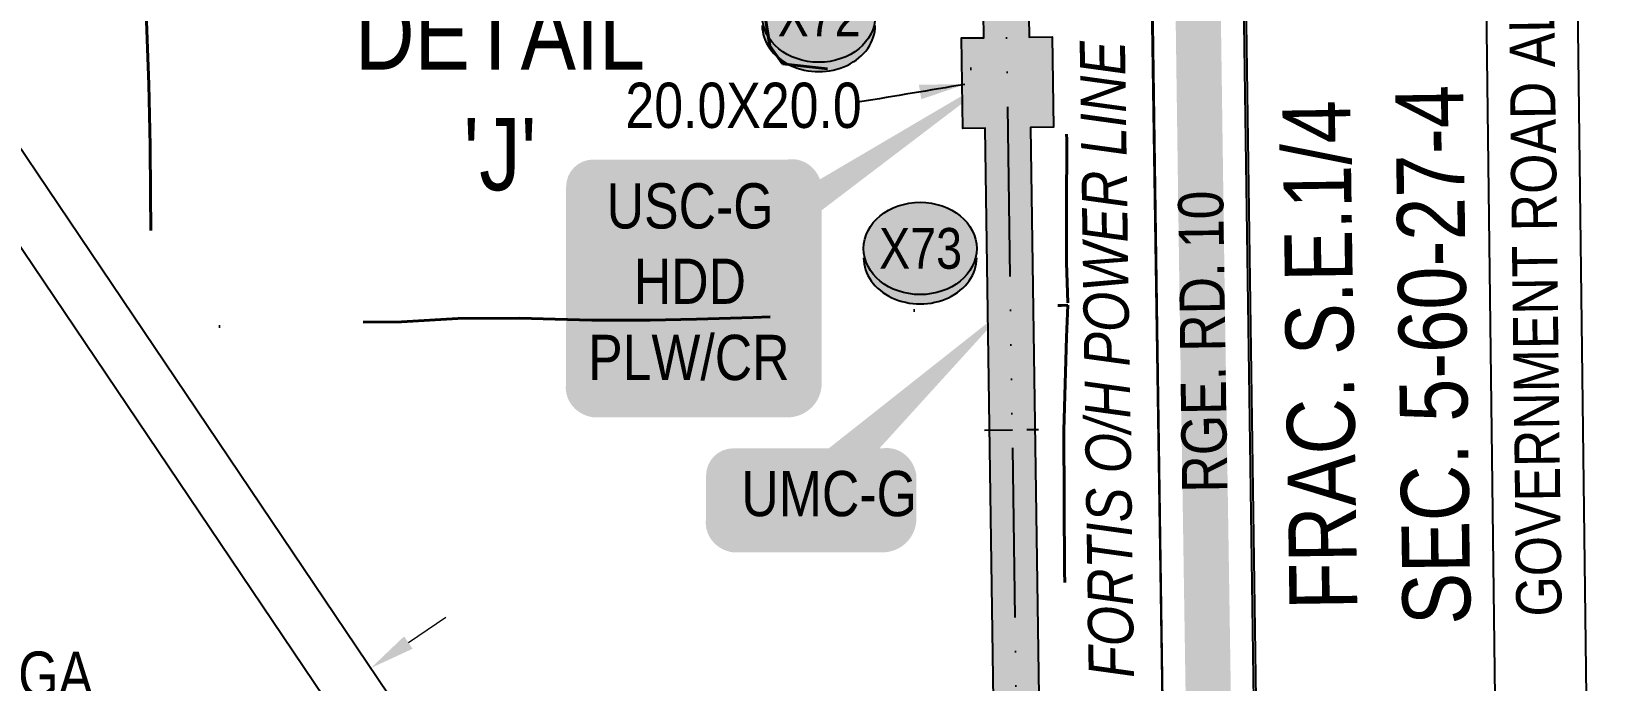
# Model space of a CAD drawing. Extents: x 57693 to 70573, y 5994359 to 6008381.
# Drawn here: x 64892.3 to 65240.5, y 5998928.1 to 5999071.5 of the extents above; entities that cross this region are included whole.
import ezdxf
from ezdxf.enums import TextEntityAlignment as Align

# ---------------------------------------------------------------- set-up
doc = ezdxf.new("R2010")
doc.units = 0
doc.header["$LTSCALE"] = 5
doc.header["$PDSIZE"] = -3
for name, pattern in [('COOP2', [10, 5, -1, 0, -1, 0, -1, 0, -1, 0, -1]), ('DASHDOT', [25.4, 12.7, -6.35, 0, -6.35]), ('foc-TIELINE', [1.875, 1.25, -0.625])]:
    doc.linetypes.add(name, pattern=pattern)
doc.layers.get('Defpoints').update_dxf_attribs({"color": 9})
for name, color, linetype in [('AS-POWER', 104, 'foc-POWER'), ('AS-POWER-T', 104, 'Continuous'), ('AS-ROADS', 254, 'Continuous'), ('AS-TELEPHONE', 224, 'foc-TEL'), ('D-TXT', 6, 'Continuous'), ('DETAIL-T', 7, 'Continuous'), ('F-RW', 190, 'Continuous'), ('L-ROAD-T', 7, 'Continuous'), ('L-SEC', 7, 'Continuous'), ('P-APEX RECON PAY ITEMS', 240, 'Continuous'), ('P-APEX RECON-10m BUFFER', 51, 'COOP2'), ('P-APEX RECON-URBAN', 30, 'COOP2'), ('P-APEX RECON-WORK AREA', 104, 'Continuous'), ('P-BUFFER-PURPLE', 187, 'foc-TIELINE'), ('P-CROSSINGS', 250, 'Continuous')]:
    doc.layers.add(name, color=color, linetype=linetype)
for name, color, linetype, lineweight in [('AS-RECON EXISTING', 151, 'DASHDOT', 40), ('F-RW-T', 190, 'Continuous', 9), ('P-APEX RECON-TWS-T', 104, 'Continuous', 9)]:
    doc.layers.add(name, color=color, linetype=linetype, lineweight=lineweight)
doc.layers.add('P-APEX RECON-TO BE DRILLED-H', color=7, linetype='Continuous', true_color=0xffafe1)
doc.styles.add('175L', font='ARIALN.TTF', dxfattribs={"height": 10})
doc.styles.add('80', font='ARIALN.TTF', dxfattribs={"height": 10})
doc.styles.add('80CG', font='ARIALN.TTF', dxfattribs={"height": 10})
doc.styles.add('80L', font='ARIALN.TTF', dxfattribs={"height": 10})
doc.styles.add('Crossing', font='ARIALN.TTF', dxfattribs={"height": 10})
doc.styles.add('foc-LtypeFont', font='ARIALN.TTF', dxfattribs={"height": 7.35})
doc.linetypes.add('foc-POWER', pattern='A,6,-1,["P",foc-LtypeFont,S=0.2,R=0,X=-0.625,Y=-0.75],-1.24,4', length=12.24)
doc.linetypes.add('foc-POWER-NOLINE', pattern='A,0,-4,["P",foc-LtypeFont,S=0.2,R=0,X=-0.625,Y=-0.75],-8.24', length=12.24)
doc.linetypes.add('foc-TEL', pattern='A,2,-1,["T",foc-LtypeFont,S=0.2,R=0,X=-0.425,Y=-0.75],-1.24,8', length=12.24)
doc.dimstyles.new('Compass 5 000', dxfattribs={"dimscale": 5, "dimtxt": 9, "dimasz": 2, "dimexe": 0.2, "dimexo": 0.0625, "dimgap": 0.5, "dimtad": 0, "dimtih": 1, "dimtoh": 1, "dimzin": 0, "dimdsep": 46, "dimtxsty": '80CG', "dimcen": 0.1, "dimse1": 1, "dimse2": 1, "dimclrd": 256, "dimclrt": 256, "dimaunit": 1, "dimadec": 4, "dimazin": 0, "dimtfac": 0.06, "dimtofl": 0, "dimtmove": 0, "dimatfit": 1, "dimfxl": 0.2, "dimtolj": 1, "dimtzin": 0, "dimlwd": -1, "dimarcsym": 0})

# ---------------------------------------------------------------- blocks, each defined once
blk = doc.blocks.new('*D478')
at = {"layer": 'Defpoints', "color": 0, "transparency": 16777216}
for p in [(64960.11, 5998941.41), (64950.02, 5998934.55), (64957.22, 5998923.97)]:
    blk.add_point(p, dxfattribs=at)
at = {"layer": 'F-RW-T', "transparency": 16777216}
for p, q in [((64975.58, 5998936.45), (64983.85, 5998942.08)), ((64948.95, 5998918.34), (64940.68, 5998912.72)), ((64940.68, 5998912.72), (64930.68, 5998912.72))]:
    blk.add_line(p, q, dxfattribs=at)
for points in [[(64974.64, 5998937.83), (64976.52, 5998935.08), (64967.31, 5998930.83)], [(64948.01, 5998919.72), (64949.88, 5998916.97), (64957.22, 5998923.97)]]:
    blk.add_solid(points, dxfattribs=at)
at = {"layer": 'F-RW-T', "transparency": 16777216, "insert": (64889.06, 5998912.72), "char_height": 10, "attachment_point": 5, "style": '80CG'}
blk.add_mtext('\\A1;MAGA\\P12.19 P/L R/W\\PPLAN 5166 MC', dxfattribs=at)
blk = doc.blocks.new('*U1934')
at = {"true_color": 0xffffa8}
h = blk.add_hatch(color=51, dxfattribs=at)
edge = h.paths.add_edge_path()
edge.add_line((-21.5, -28.5), (21.5, -28.5))
edge.add_arc((21.5, -22.5), 6, 270, 360)
edge.add_line((27.5, -22.5), (27.5, 21))
edge.add_arc((21.5, 21), 6, 0, 90)
edge.add_line((21.5, 27), (-21.5, 27))
edge.add_arc((-21.5, 21), 6, 90, 180)
edge.add_line((-27.5, 21), (-27.5, -22.5))
edge.add_arc((-21.5, -22.5), 6, 180, 270)
at = {"color": 240, "flags": 128}
for points in [[(69.98, 46.95, 0, 10, 0), (0, 0, 5, 5, 0)], [(11.03, -3.01, 0, 10, 0), (0, 0, 5, 5, 0)]]:
    blk.add_lwpolyline(points, format="xyseb", dxfattribs=at)
blk.add_lwpolyline([(-21.5, -28.5, 3, 3, 0), (21.5, -28.5, 3, 3, 0.414214), (27.5, -22.5, 3, 3, 0), (27.5, 21, 3, 0, 0.414214), (21.5, 27, 0, 0, 0), (-21.5, 27, 0, 0, 0.414214), (-27.5, 21, 0, 0, 0), (-27.5, -22.5, 0, 3, 0.414214)], format="xyseb", close=True, dxfattribs=at)
at = {"color": 4, "style": '80'}
blk.add_attdef('OTHER_001', (-14.7, -5), '', height=10, dxfattribs=at)
blk = doc.blocks.new('*U1935')
at = {"true_color": 0xffffa8}
h = blk.add_hatch(color=51, dxfattribs=at)
edge = h.paths.add_edge_path()
edge.add_line((-16.5, -11.5), (16.5, -11.5))
edge.add_arc((16.5, -5.5), 6, 270, 360)
edge.add_line((22.5, -5.5), (22.5, 4))
edge.add_arc((16.5, 4), 6, 0, 90)
edge.add_line((16.5, 10), (-16.5, 10))
edge.add_arc((-16.5, 4), 6, 90, 180)
edge.add_line((-22.5, 4), (-22.5, -5.5))
edge.add_arc((-16.5, -5.5), 6, 180, 270)
at = {"color": 240, "flags": 128}
for points in [[(44.47, 41.5, 0, 10, 0), (0, 0, 5, 5, 0)], [(11.03, -3.01, 0, 10, 0), (0, 0, 5, 5, 0)]]:
    blk.add_lwpolyline(points, format="xyseb", dxfattribs=at)
blk.add_lwpolyline([(-16.5, -11.5, 3, 3, 0), (16.5, -11.5, 3, 3, 0.414214), (22.5, -5.5, 3, 3, 0), (22.5, 4, 3, 0, 0.414214), (16.5, 10, 0, 0, 0), (-16.5, 10, 0, 0, 0.414214), (-22.5, 4, 0, 0, 0), (-22.5, -5.5, 0, 3, 0.414214)], format="xyseb", close=True, dxfattribs=at)
at = {"color": 4, "style": '80'}
blk.add_attdef('OTHER_001', (-14.7, -5), '', height=10, dxfattribs=at)
blk = doc.blocks.new('xing2')
h = blk.add_hatch(color=50)
h.dxf.hatch_style = 1
edge = h.paths.add_edge_path()
edge.add_ellipse((0, 0), major_axis=(-12.5, 0), ratio=0.816297, start_angle=0, end_angle=360)
h = blk.add_hatch(color=250)
h.dxf.hatch_style = 1
edge = h.paths.add_edge_path()
edge.add_ellipse((0, -2.05), major_axis=(-12.5, 0), ratio=0.816297, start_angle=0, end_angle=180)
edge.add_line((12.5, -2.05), (12.5, 0))
edge.add_ellipse((0, 0), major_axis=(-12.5, 0), ratio=0.816297, start_angle=0, end_angle=180, ccw=False)
edge.add_line((-12.5, 0), (-12.5, -2.05))
at = {"color": 250}
blk.add_ellipse((0, 0), major_axis=(-12.5, 0), ratio=0.816297, dxfattribs=at)
blk.add_ellipse((0, -2.05), major_axis=(-12.5, 0), ratio=0.816297, start_param=0, end_param=3.141593, dxfattribs=at)
at = {"color": 250, "style": 'Crossing'}
blk.add_attdef('CROSSING', text='', height=9, dxfattribs=at).set_placement((0.09, 0.02), align=Align.MIDDLE_CENTER)
at = {"color": 250, "style": 'Crossing', "flags": 1}
for tag, p in [('OWNER', (0.09, -12.49)), ('DESCRIPTION', (0.09, -25.77)), ('LOCATION', (0.09, -39.3)), ('DWG_REF', (0.09, -52.84))]:
    blk.add_attdef(tag, text='', height=9, dxfattribs=at).set_placement(p, align=Align.MIDDLE_CENTER)

msp = doc.modelspace()

# ---------------------------------------------------------------- hatches: boundary and pattern name
at = {"layer": 'P-APEX RECON-10m BUFFER'}
h = msp.add_hatch(color=256, dxfattribs=at)
h.dxf.hatch_style = 1
h.paths.add_polyline_path([(65101.615, 5999146.634), (65101.614, 5999146.685), (65093.369, 5999187.31), (65089.482, 5999191.552), (65082.585, 5999252.523), (65087.778, 5999265.64), (65087.761, 5999274.874), (65092.77, 5999274.897), (65091.921, 5999335.479), (65101.913, 5999335.623), (65102.763, 5999274.943), (65107.735, 5999274.965), (65108.088, 5999255.208), (65103.039, 5999255.146), (65102.88, 5999190.683), (65104.276, 5999183.806), (65113.861, 5999175.882), (65131.814, 5999167.376), (65138.798, 5999165.64), (65138.871, 5999160.474), (65130.22, 5999162.624), (65117.402, 5999147.96), (65118.236, 5999148.03), (65119.909, 5999128.115), (65111.888, 5999127.441), (65112.245, 5999102.985), (65139.697, 5999102.539), (65139.769, 5999097.541), (65112.318, 5999097.987), (65112.722, 5999070.256), (65117.792, 5999070.33), (65118.084, 5999050.347), (65113.014, 5999050.273), (65117.044, 5998773.82), (65123.133, 5998771.831), (65116.925, 5998752.834), (65111.911, 5998754.473), (65103.325, 5998728.199), (65106.905, 5998727.029), (65103.372, 5998716.218), (65109.686, 5998697.467), (65110.976, 5998604.637), (65115.87, 5998604.663), (65116.03, 5998595.375), (65140.716, 5998578.671), (65147.182, 5998577.707), (65147.254, 5998572.645), (65138.857, 5998573.897), (65116.134, 5998589.271), (65116.215, 5998584.566), (65111.26, 5998584.513), (65111.807, 5998545.936), (65101.815, 5998545.799), (65101.268, 5998584.424), (65095.981, 5998584.385), (65095.951, 5998604.557), (65100.984, 5998604.583), (65099.716, 5998695.762), (65094.952, 5998709.91), (65081.7, 5998714.241), (65087.908, 5998733.237), (65093.826, 5998731.303), (65102.413, 5998757.577), (65097.929, 5998759.042), (65104.137, 5998778.038), (65107.003, 5998777.102), (65103.022, 5999050.127), (65098.101, 5999050.055), (65097.809, 5999070.038), (65102.731, 5999070.11), (65102.322, 5999098.15), (65102.249, 5999103.148), (65101.907, 5999126.603), (65099.994, 5999126.442), (65099.645, 5999130.593), (65078.287, 5999128.8), (65078.766, 5999122.102), (65068.798, 5999121.39), (65067.616, 5999137.931), (65098.809, 5999140.551), (65098.321, 5999146.357)])
h.paths.add_polyline_path([(65093.046, 5999255.023), (65092.924, 5999205.575), (65087.69, 5999251.845), (65088.928, 5999254.972)], flags=16)
h.paths.add_polyline_path([(65105.857, 5999176.016), (65111.158, 5999171.633), (65125.514, 5999164.832), (65111.404, 5999148.689)], flags=16)
at = {"layer": 'P-APEX RECON-TO BE DRILLED-H'}
h = msp.add_hatch(color=256, dxfattribs=at)
h.dxf.hatch_style = 1
h.paths.add_polyline_path([(65102.835, 5999062.998), (65112.826, 5999063.143), (65111.592, 5999147.761), (65102.88, 5999190.683), (65103.055, 5999261.712), (65093.063, 5999261.737), (65092.885, 5999189.692), (65102.791, 5999140.885), (65067.616, 5999137.931), (65068.798, 5999121.39), (65078.766, 5999122.102), (65078.287, 5999128.8), (65101.846, 5999130.778)])

# ---------------------------------------------------------------- linework, layer by layer
at = {"layer": 'AS-POWER', "flags": 128}
msp.add_lwpolyline([(65149.73, 5998465.84), (65147.94, 5998545.951), (65136.844, 5999276.329), (65134.74, 5999401.405)], dxfattribs=at)
at = {"layer": 'AS-RECON EXISTING', "flags": 128}
for points in [[(65029.035, 5999007.714), (65016.108, 5999007.67), (65008.01, 5999007.944), (65000.098, 5999008.107), (64986.481, 5999008.043), (64974.077, 5999007.308), (64955.415, 5999007.099), (64931.56, 5999006.191), (64925.014, 5999007.27), (64923.029, 5999008.339), (64921.188, 5999009.603), (64919.966, 5999011.197), (64919.202, 5999013.815), (64918.904, 5999017.87), (64918.71, 5999024.921), (64918.625, 5999035.699), (64918.527, 5999046.191), (64918.268, 5999059.781), (64917.339, 5999084.405), (64917.728, 5999097.536), (64918.336, 5999113.891), (64919.381, 5999125.889), (64920.893, 5999136.249), (64923.363, 5999149.89), (64925.62, 5999160.554), (64929.028, 5999171.605), (64931.829, 5999177.965), (64940.253, 5999188.666), (64950.539, 5999203.122), (64959.784, 5999213.49), (64965.233, 5999222.12), (64968.161, 5999228.328), (64969.669, 5999233.721), (64971.144, 5999240.946), (64974.637, 5999249.828), (64977.629, 5999253.894), (64982.461, 5999259.183), (64986.694, 5999263.603), (64991.475, 5999268.855), (65000.61, 5999279.474), (65008.178, 5999289.043), (65016.853, 5999299.943), (65026.994, 5999312.492), (65033.642, 5999321.923), (65036.453, 5999327.353), (65038.066, 5999332.443)], [(65059.441, 5999112.432), (65058.073, 5999111.594), (65056.139, 5999109.781), (65052.583, 5999106.272), (65051.292, 5999105.084), (65051.189, 5999104.18), (65051.255, 5999100.716), (65051.238, 5999101.002), (65051.472, 5999094.792), (65052.15, 5999089.933), (65053.576, 5999079.791), (65055.42, 5999068.342), (65058.227, 5999064.36), (65074.569, 5999062.542), (65090.258, 5999062.982), (65103.443, 5999063.301), (65115.922, 5999062.711), (65119.106, 5999060.366), (65120.691, 5999055.846), (65121.043, 5999047.611), (65120.962, 5999032.096), (65120.984, 5999020.437), (65121.302, 5999011.527)], [(65105.177, 5998464.224), (65119.39, 5998464.21), (65125.881, 5998464.393), (65126.035, 5998464.388), (65126.187, 5998464.408), (65126.335, 5998464.454), (65126.472, 5998464.523), (65126.597, 5998464.613), (65126.705, 5998464.723), (65126.793, 5998464.85), (65126.859, 5998464.989), (65127.632, 5998466.661), (65126.415, 5998496.38), (65126.199, 5998505.544), (65125.697, 5998512.464), (65126.191, 5998531.099), (65125.695, 5998543.504), (65125.942, 5998556.768), (65125.422, 5998582.618), (65125.087, 5998611.205), (65124.604, 5998640.432), (65124.186, 5998671.325), (65128.677, 5998702.952), (65131.016, 5998718.961), (65130.756, 5998731.802), (65130.951, 5998744.635), (65129.334, 5998757.791), (65126.655, 5998763.829), (65124.624, 5998772.274), (65123.382, 5998781.988), (65122.639, 5998816.376), (65122.189, 5998857.967), (65121.734, 5998890.67), (65121.355, 5998923.627), (65120.566, 5998952.14), (65120.361, 5998983.313), (65120.994, 5999003.923), (65121.277, 5999010.984), (65119.87, 5999010.94), (65112.492, 5999010.712), (65104.343, 5999010.556), (65094.565, 5999010.275), (65081.466, 5999009.513), (65067.172, 5999008.857), (65051.753, 5999008.257), (65039.222, 5999007.885), (65028.959, 5999007.709)]]:
    msp.add_lwpolyline(points, dxfattribs=at)
at = {"layer": 'AS-ROADS', "const_width": 9.993, "flags": 128}
msp.add_lwpolyline([(65075.299, 6004280.926), (65091.006, 6002993.903), (65099.505, 6002521.34), (65111.344, 6001737.821), (65124.757, 6000932.43), (65125.889, 6000881.5), (65127.248, 6000854.337), (65127.928, 6000831.702), (65127.248, 6000797.975), (65126.566, 6000768.579), (65125.66, 6000755.677), (65126.566, 6000723.901), (65128.378, 6000674.555), (65127.699, 6000640.602), (65139.497, 5999837.648), (65150.936, 5999013.719), (65172.534, 5997603.263), (65172.769, 5997576.238), (65173.004, 5997542.398), (65174.65, 5997493.519)], dxfattribs=at)
at = {"layer": 'AS-TELEPHONE', "flags": 128}
msp.add_lwpolyline([(65179.661, 5997707.559), (65168.779, 5998511.664), (65157.007, 5999336.261)], dxfattribs=at)
at = {"layer": 'F-RW', "flags": 128}
for points in [[(65145.004, 5998734.872), (65086.4, 5998753.974), (64698.392, 5999329.845), (64322.032, 5999888.394), (64220.047, 6000039.782)], [(65145.19, 5998722.001), (65078.639, 5998743.691), (64683.843, 5999329.636), (64617.824, 5999427.621), (64609.45, 5999440.05), (64322.364, 5999866.103), (64220.372, 6000017.497)]]:
    msp.add_lwpolyline(points, dxfattribs=at)
at = {"layer": 'L-SEC', "flags": 128}
for points in [[(65147.848, 5998531.502), (65136.367, 5999336.08)], [(65167.951, 5998531.758), (65156.47, 5999336.367)], [(65220.399, 5998547.42), (65210.564, 5999336.64)], [(65230.662, 5999336.9), (65240.498, 5998547.676)]]:
    msp.add_lwpolyline(points, dxfattribs=at)
at = {"layer": 'P-APEX RECON-URBAN', "ltscale": 1.5, "flags": 128}
msp.add_lwpolyline([(65187.848, 5999489.684), (65188.526, 5999489.431), (65188.575, 5999404.052), (65189.218, 5999375.121), (65096.38, 5999373.874), (65098.043, 5999255.225), (65097.883, 5999190.187), (65106.603, 5999147.223), (65112.087, 5998771.098), (65096.097, 5998722.167), (65104.701, 5998696.615), (65106.066, 5998598.436), (65107.958, 5998464.989)], dxfattribs=at)
at = {"layer": 'P-APEX RECON-WORK AREA', "flags": 128}
for points in [[(65107.003, 5998777.102), (65103.022, 5999050.127), (65098.101, 5999050.055), (65097.809, 5999070.038), (65102.731, 5999070.11), (65102.322, 5999098.15)], [(65112.318, 5999097.987), (65112.722, 5999070.256), (65117.792, 5999070.33), (65118.084, 5999050.347), (65113.014, 5999050.273), (65117.044, 5998773.82)]]:
    msp.add_lwpolyline(points, dxfattribs=at)
at = {"layer": 'P-BUFFER-PURPLE'}
msp.add_line((65102.828, 5998983.394), (65114.827, 5998983.568), dxfattribs=at)

# ---------------------------------------------------------------- block references
at = {"layer": 'P-APEX RECON PAY ITEMS'}
ref = msp.add_blockref('*U1934', (65037.913, 5999016.204), dxfattribs=dict(at, xscale=0.999252397, yscale=0.999252397, zscale=0.999252397))
ref.add_attrib('OTHER_001', 'USC-G', (65019.383, 5999027.947), dxfattribs={"layer": '0', "color": 4, "height": 9.9925, "style": '80'})
ref.add_attrib('OTHER_002', 'HDD', (65025.395, 5999011.293), dxfattribs={"layer": '0', "color": 4, "height": 9.9925, "style": '80'})
ref.add_attrib('OTHER_003', 'PLW/CR', (65015.297, 5998994.461), dxfattribs={"layer": '0', "color": 4, "height": 9.9925, "style": '80'})
at = {"layer": 'P-APEX RECON PAY ITEMS', "xscale": 0.999252397, "yscale": 0.999252397, "zscale": 0.999252397}
msp.add_blockref('*U1935', (65063.839, 5998969.374), dxfattribs=at).add_auto_attribs({'OTHER_001': 'UMC-G'})
at = {"layer": 'P-CROSSINGS', "xscale": 0.999252397, "yscale": 0.999252397, "zscale": 0.999252397}
for p, values in [((65066.242, 5999074.867), {'CROSSING': 'X72'}), ((65088.651, 5999023.535), {'CROSSING': 'X73'})]:
    msp.add_blockref('xing2', p, dxfattribs=at).add_auto_attribs(values)

# ---------------------------------------------------------------- texts
at = {"layer": 'AS-POWER-T', "linetype": 'foc-POWER-NOLINE', "insert": (65125.898, 5998928.172), "char_height": 10.00952, "attachment_point": 1, "rotation": 90.81524, "style": '175L'}
msp.add_mtext_dynamic_manual_height_columns('\\pi0.37947;{\\fArial Narrow|b0|i1|c0|p34;FORTIS O/H POWER LINE}', width=141.52042, gutter_width=50, heights=[0], dxfattribs=at)
at = {"layer": 'D-TXT', "color": 3, "insert": (65170.375, 5998934.619), "char_height": 14.98879, "attachment_point": 1, "rotation": 90.81102, "style": '80L'}
msp.add_mtext_dynamic_manual_height_columns('\\pi8.9618;FRAC. S.E.1/4 \\P\\pi5.2861;SEC. 5-60-27-4', width=128.23322, gutter_width=47.46, heights=[0], dxfattribs=at)
at = {"layer": 'DETAIL-T', "color": 3, "insert": (64995.813, 5999070.943), "char_height": 16, "width": 63.63613, "attachment_point": 5, "style": '80CG'}
msp.add_mtext("SEE\\PDETAIL\\P'J'", dxfattribs=at)
at = {"layer": 'L-ROAD-T', "style": '80L'}
for s, rotation, p in [('GOVERNMENT ROAD ALLOWANCE', 90.69564, (65224.209, 5999038.775)), ('RGE. RD. 10', 90.81102, (65151.062, 5999002.948))]:
    msp.add_text(s, height=9.98505, rotation=rotation, dxfattribs=at).set_placement(p, align=Align.MIDDLE_CENTER)
at = {"layer": 'P-APEX RECON-TWS-T', "insert": (65023.54, 5999060.164), "char_height": 9.9925, "attachment_point": 1, "style": '175L'}
msp.add_mtext_dynamic_manual_height_columns('20.0X20.0', width=78.94687, gutter_width=50, heights=[0], dxfattribs=at)

# ---------------------------------------------------------------- dimensions: what is measured, and where the dimension line sits
at = {"layer": 'F-RW-T'}
dim = msp.add_aligned_dim(p1=(64960.114, 5998941.414), p2=(64950.02, 5998934.55), distance=12.797, text='MAGA\\P12.19 P/L R/W\\PPLAN 5166 MC', dimstyle='Compass 5 000', dxfattribs=at)
dim.commit()
dim.dimension.update_dxf_attribs({"geometry": '*D478', "text_midpoint": (64889.06, 5998912.721)})

# ---------------------------------------------------------------- leaders
at = {"layer": 'P-APEX RECON-TWS-T', "path_type": 1}
msp.add_leader([(65098.503, 5999059.78), (65075.304, 5999055.896)], dimstyle='Compass 5 000', dxfattribs=at)

doc.saveas('drawing.dxf')
